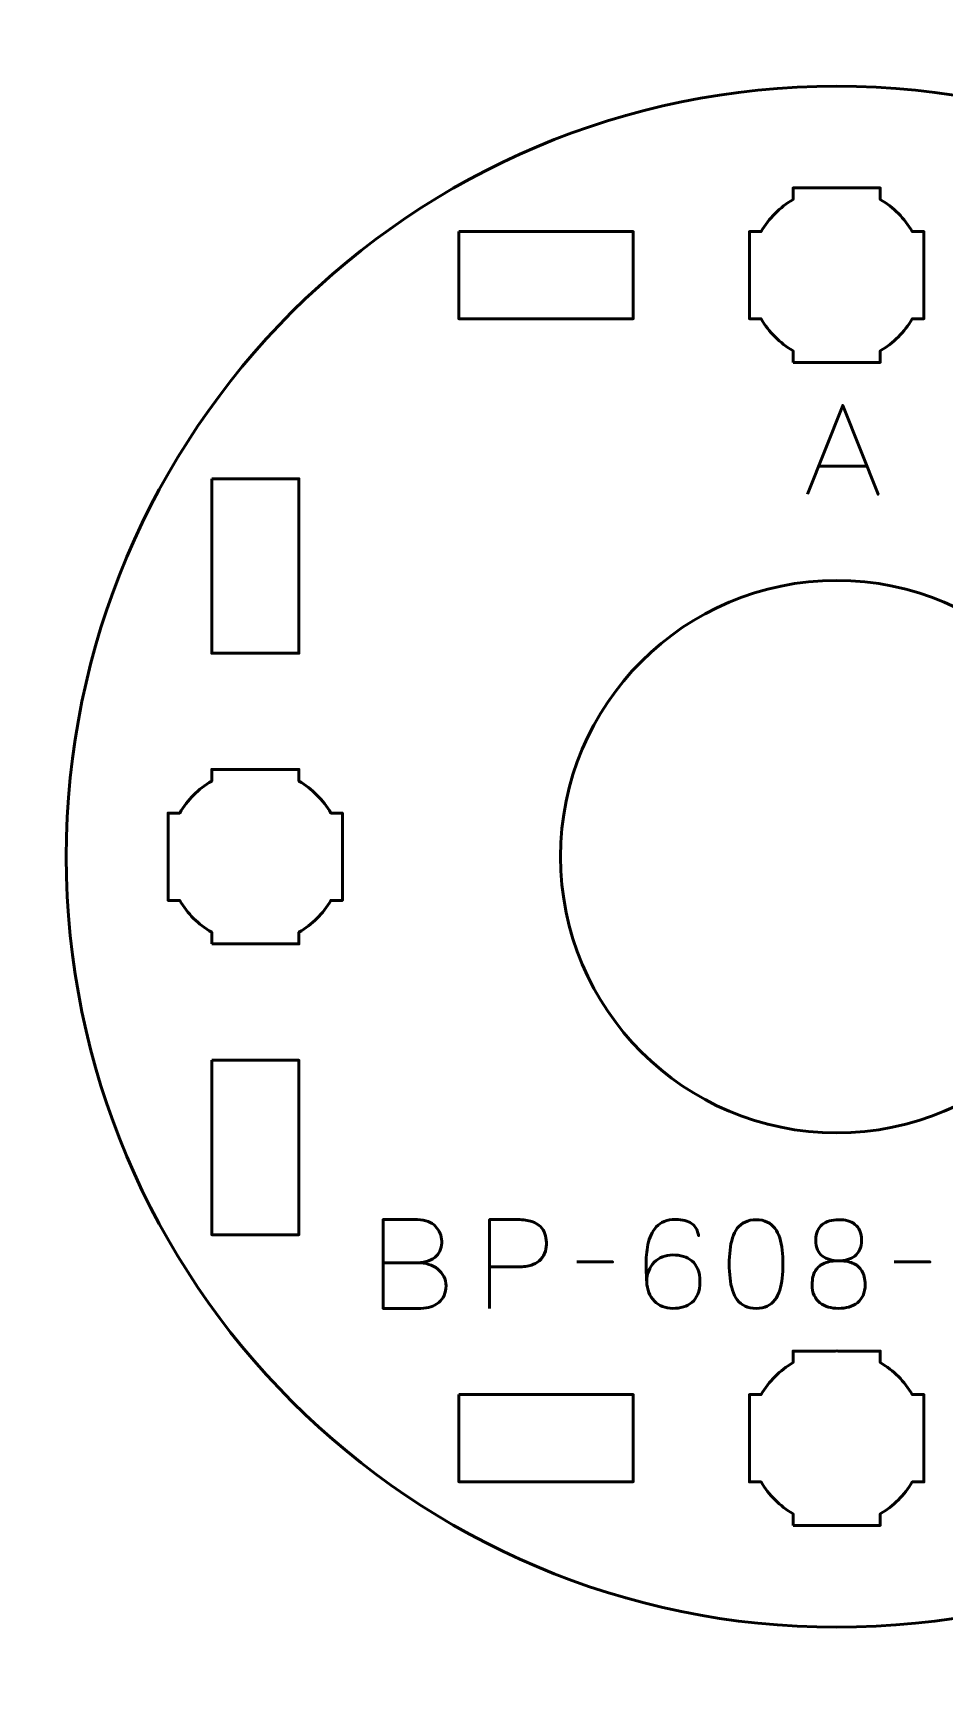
# Model space of a CAD drawing. Header units: centimetres. Extents: x -21 to 0, y -29.7 to 0.
# Drawn here: x -5.86 to -2.73, y -11.67 to -6.02 of the extents above; entities that cross this region are included whole.
import ezdxf

# ---------------------------------------------------------------- set-up
doc = ezdxf.new("R2010")
doc.units = ezdxf.units.CM
doc.header["$MEASUREMENT"] = 0
doc.layers.add('Layer 1', color=7, linetype='Continuous')

msp = doc.modelspace()

# ---------------------------------------------------------------- linework, layer by layer
at = {"layer": 'Layer 1', "color": 22, "lineweight": 53}
msp.add_open_spline([(-21.00003, -29.19995), (-21.00003, -29.19995), (-21.00003, -0.49992), (-21.00003, -0.49992), (-21.00003, -0.49992), (-21.00003, -0.22295), (-20.77694, 0.00004), (-20.49994, 0.00004), (-20.49994, 0.00004), (-20.49994, 0.00004), (-0.50008, 0.00004), (-0.50008, 0.00004), (-0.50008, 0.00004), (-0.22294, 0.00004), (0.00002, -0.22295), (0.00002, -0.49992), (0.00002, -0.49992), (0.00002, -0.49992), (0.00002, -29.19995), (0.00002, -29.19995), (0.00002, -29.19995), (0.00002, -29.47695), (-0.22294, -29.70004), (-0.50008, -29.70004), (-0.50008, -29.70004), (-0.50008, -29.70004), (-20.49994, -29.70004), (-20.49994, -29.70004), (-20.49994, -29.70004), (-20.77694, -29.70004), (-21.00003, -29.47695), (-21.00003, -29.19995)], degree=3, knots=[0, 0, 0, 0, 0.125, 0.125, 0.125, 0.125, 0.25, 0.25, 0.25, 0.25, 0.375, 0.375, 0.375, 0.375, 0.5, 0.5, 0.5, 0.5, 0.625, 0.625, 0.625, 0.625, 0.75, 0.75, 0.75, 0.75, 0.875, 0.875, 0.875, 0.875, 1, 1, 1, 1], dxfattribs=at)
at = {"layer": 'Layer 1', "color": 114, "lineweight": 53}
msp.add_open_spline([(-3.09994, -6.19996), (-1.63661, -6.19996), (-0.44994, -7.38663), (-0.44994, -8.84996), (-0.44994, -8.84996), (-0.44994, -10.31329), (-1.63661, -11.49996), (-3.09994, -11.49996), (-3.09994, -11.49996), (-4.56327, -11.49996), (-5.74994, -10.31329), (-5.74994, -8.84996), (-5.74994, -8.84996), (-5.74994, -7.38663), (-4.56327, -6.19996), (-3.09994, -6.19996)], degree=3, knots=[0, 0, 0, 0, 0.25, 0.25, 0.25, 0.25, 0.5, 0.5, 0.5, 0.5, 0.75, 0.75, 0.75, 0.75, 1, 1, 1, 1], dxfattribs=at)
at = {"layer": 'Layer 1', "lineweight": 53}
for points, knots in [([(-3.24993, -7.15002), (-3.24993, -7.15002), (-3.24993, -7.10984), (-3.24993, -7.10984), (-3.24993, -7.10984), (-3.29547, -7.08351), (-3.33343, -7.04556), (-3.35978, -7.00003), (-3.35978, -7.00003), (-3.35978, -7.00003), (-3.39993, -7.00003), (-3.39993, -7.00003), (-3.39993, -7.00003), (-3.39993, -7.00003), (-3.39993, -6.85151), (-3.39993, -6.85151), (-3.39993, -6.85151), (-3.39993, -6.85151), (-3.39995, -6.84996), (-3.39995, -6.84996), (-3.39995, -6.84996), (-3.39995, -6.84996), (-3.39993, -6.84841), (-3.39993, -6.84841), (-3.39993, -6.84841), (-3.39993, -6.84841), (-3.39993, -6.70002), (-3.39993, -6.70002), (-3.39993, -6.70002), (-3.39993, -6.70002), (-3.35983, -6.70002), (-3.35983, -6.70002), (-3.35983, -6.70002), (-3.33348, -6.65445), (-3.29549, -6.61645), (-3.24993, -6.59009), (-3.24993, -6.59009), (-3.24993, -6.59009), (-3.24993, -6.55001), (-3.24993, -6.55001), (-3.24993, -6.55001), (-3.24993, -6.55001), (-3.10459, -6.55001), (-3.10459, -6.55001), (-3.10459, -6.55001), (-3.10459, -6.55001), (-3.09995, -6.54995), (-3.09995, -6.54995), (-3.09995, -6.54995), (-3.09995, -6.54995), (-3.0953, -6.55001), (-3.0953, -6.55001), (-3.0953, -6.55001), (-3.0953, -6.55001), (-2.94992, -6.55001), (-2.94992, -6.55001), (-2.94992, -6.55001), (-2.94992, -6.55001), (-2.94992, -6.59009), (-2.94992, -6.59009), (-2.94992, -6.59009), (-2.90435, -6.61645), (-2.86638, -6.65445), (-2.84004, -6.70002), (-2.84004, -6.70002), (-2.84004, -6.70002), (-2.79992, -6.70002), (-2.79992, -6.70002), (-2.79992, -6.70002), (-2.79992, -6.70002), (-2.79992, -7.00003), (-2.79992, -7.00003), (-2.79992, -7.00003), (-2.79992, -7.00003), (-2.84009, -7.00003), (-2.84009, -7.00003), (-2.84009, -7.00003), (-2.86643, -7.04556), (-2.90439, -7.08351), (-2.94992, -7.10984), (-2.94992, -7.10984), (-2.94992, -7.10984), (-2.94992, -7.15002), (-2.94992, -7.15002), (-2.94992, -7.15002), (-2.94992, -7.15002), (-3.24993, -7.15002), (-3.24993, -7.15002)], [0, 0, 0, 0, 0.0454545, 0.0454545, 0.0454545, 0.0454545, 0.0909091, 0.0909091, 0.0909091, 0.0909091, 0.1363636, 0.1363636, 0.1363636, 0.1363636, 0.1818182, 0.1818182, 0.1818182, 0.1818182, 0.2272727, 0.2272727, 0.2272727, 0.2272727, 0.2727273, 0.2727273, 0.2727273, 0.2727273, 0.3181818, 0.3181818, 0.3181818, 0.3181818, 0.3636364, 0.3636364, 0.3636364, 0.3636364, 0.4090909, 0.4090909, 0.4090909, 0.4090909, 0.4545455, 0.4545455, 0.4545455, 0.4545455, 0.5, 0.5, 0.5, 0.5, 0.5454545, 0.5454545, 0.5454545, 0.5454545, 0.5909091, 0.5909091, 0.5909091, 0.5909091, 0.6363636, 0.6363636, 0.6363636, 0.6363636, 0.6818182, 0.6818182, 0.6818182, 0.6818182, 0.7272727, 0.7272727, 0.7272727, 0.7272727, 0.7727273, 0.7727273, 0.7727273, 0.7727273, 0.8181818, 0.8181818, 0.8181818, 0.8181818, 0.8636364, 0.8636364, 0.8636364, 0.8636364, 0.9090909, 0.9090909, 0.9090909, 0.9090909, 0.9545455, 0.9545455, 0.9545455, 0.9545455, 1, 1, 1, 1]), ([(-4.39993, -6.70002), (-4.39993, -6.70002), (-3.79992, -6.70002), (-3.79992, -6.70002), (-3.79992, -6.70002), (-3.79992, -6.70002), (-3.79992, -7.00003), (-3.79992, -7.00003), (-3.79992, -7.00003), (-3.79992, -7.00003), (-4.39993, -7.00003), (-4.39993, -7.00003), (-4.39993, -7.00003), (-4.39993, -7.00003), (-4.39993, -6.70002), (-4.39993, -6.70002)], [0, 0, 0, 0, 0.25, 0.25, 0.25, 0.25, 0.5, 0.5, 0.5, 0.5, 0.75, 0.75, 0.75, 0.75, 1, 1, 1, 1]), ([(-5.24988, -7.54997), (-5.24988, -7.54997), (-4.94987, -7.54997), (-4.94987, -7.54997), (-4.94987, -7.54997), (-4.94987, -7.54997), (-4.94987, -8.14998), (-4.94987, -8.14998), (-4.94987, -8.14998), (-4.94987, -8.14998), (-5.24988, -8.14998), (-5.24988, -8.14998), (-5.24988, -8.14998), (-5.24988, -8.14998), (-5.24988, -7.54997), (-5.24988, -7.54997)], [0, 0, 0, 0, 0.25, 0.25, 0.25, 0.25, 0.5, 0.5, 0.5, 0.5, 0.75, 0.75, 0.75, 0.75, 1, 1, 1, 1]), ([(-5.24993, -9.15002), (-5.24993, -9.15002), (-5.24993, -9.10984), (-5.24993, -9.10984), (-5.24993, -9.10984), (-5.29547, -9.08351), (-5.33343, -9.04556), (-5.35978, -9.00003), (-5.35978, -9.00003), (-5.35978, -9.00003), (-5.39993, -9.00003), (-5.39993, -9.00003), (-5.39993, -9.00003), (-5.39993, -9.00003), (-5.39993, -8.85151), (-5.39993, -8.85151), (-5.39993, -8.85151), (-5.39993, -8.85151), (-5.39995, -8.84996), (-5.39995, -8.84996), (-5.39995, -8.84996), (-5.39995, -8.84996), (-5.39993, -8.84841), (-5.39993, -8.84841), (-5.39993, -8.84841), (-5.39993, -8.84841), (-5.39993, -8.70002), (-5.39993, -8.70002), (-5.39993, -8.70002), (-5.39993, -8.70002), (-5.35983, -8.70002), (-5.35983, -8.70002), (-5.35983, -8.70002), (-5.33348, -8.65445), (-5.29549, -8.61645), (-5.24993, -8.59009), (-5.24993, -8.59009), (-5.24993, -8.59009), (-5.24993, -8.55001), (-5.24993, -8.55001), (-5.24993, -8.55001), (-5.24993, -8.55001), (-5.10459, -8.55001), (-5.10459, -8.55001), (-5.10459, -8.55001), (-5.10459, -8.55001), (-5.09995, -8.54995), (-5.09995, -8.54995), (-5.09995, -8.54995), (-5.09995, -8.54995), (-5.0953, -8.55001), (-5.0953, -8.55001), (-5.0953, -8.55001), (-5.0953, -8.55001), (-4.94992, -8.55001), (-4.94992, -8.55001), (-4.94992, -8.55001), (-4.94992, -8.55001), (-4.94992, -8.59009), (-4.94992, -8.59009), (-4.94992, -8.59009), (-4.90435, -8.61645), (-4.86638, -8.65445), (-4.84004, -8.70002), (-4.84004, -8.70002), (-4.84004, -8.70002), (-4.79992, -8.70002), (-4.79992, -8.70002), (-4.79992, -8.70002), (-4.79992, -8.70002), (-4.79992, -9.00003), (-4.79992, -9.00003), (-4.79992, -9.00003), (-4.79992, -9.00003), (-4.84009, -9.00003), (-4.84009, -9.00003), (-4.84009, -9.00003), (-4.86643, -9.04556), (-4.90439, -9.08351), (-4.94992, -9.10984), (-4.94992, -9.10984), (-4.94992, -9.10984), (-4.94992, -9.15002), (-4.94992, -9.15002), (-4.94992, -9.15002), (-4.94992, -9.15002), (-5.24993, -9.15002), (-5.24993, -9.15002)], [0, 0, 0, 0, 0.0454545, 0.0454545, 0.0454545, 0.0454545, 0.0909091, 0.0909091, 0.0909091, 0.0909091, 0.1363636, 0.1363636, 0.1363636, 0.1363636, 0.1818182, 0.1818182, 0.1818182, 0.1818182, 0.2272727, 0.2272727, 0.2272727, 0.2272727, 0.2727273, 0.2727273, 0.2727273, 0.2727273, 0.3181818, 0.3181818, 0.3181818, 0.3181818, 0.3636364, 0.3636364, 0.3636364, 0.3636364, 0.4090909, 0.4090909, 0.4090909, 0.4090909, 0.4545455, 0.4545455, 0.4545455, 0.4545455, 0.5, 0.5, 0.5, 0.5, 0.5454545, 0.5454545, 0.5454545, 0.5454545, 0.5909091, 0.5909091, 0.5909091, 0.5909091, 0.6363636, 0.6363636, 0.6363636, 0.6363636, 0.6818182, 0.6818182, 0.6818182, 0.6818182, 0.7272727, 0.7272727, 0.7272727, 0.7272727, 0.7727273, 0.7727273, 0.7727273, 0.7727273, 0.8181818, 0.8181818, 0.8181818, 0.8181818, 0.8636364, 0.8636364, 0.8636364, 0.8636364, 0.9090909, 0.9090909, 0.9090909, 0.9090909, 0.9545455, 0.9545455, 0.9545455, 0.9545455, 1, 1, 1, 1]), ([(-5.24988, -9.54994), (-5.24988, -9.54994), (-4.94987, -9.54994), (-4.94987, -9.54994), (-4.94987, -9.54994), (-4.94987, -9.54994), (-4.94987, -10.14994), (-4.94987, -10.14994), (-4.94987, -10.14994), (-4.94987, -10.14994), (-5.24988, -10.14994), (-5.24988, -10.14994), (-5.24988, -10.14994), (-5.24988, -10.14994), (-5.24988, -9.54994), (-5.24988, -9.54994)], [0, 0, 0, 0, 0.25, 0.25, 0.25, 0.25, 0.5, 0.5, 0.5, 0.5, 0.75, 0.75, 0.75, 0.75, 1, 1, 1, 1]), ([(-3.24993, -11.15002), (-3.24993, -11.15002), (-3.24993, -11.10984), (-3.24993, -11.10984), (-3.24993, -11.10984), (-3.29547, -11.08351), (-3.33343, -11.04556), (-3.35978, -11.00003), (-3.35978, -11.00003), (-3.35978, -11.00003), (-3.39993, -11.00003), (-3.39993, -11.00003), (-3.39993, -11.00003), (-3.39993, -11.00003), (-3.39993, -10.85151), (-3.39993, -10.85151), (-3.39993, -10.85151), (-3.39993, -10.85151), (-3.39995, -10.84996), (-3.39995, -10.84996), (-3.39995, -10.84996), (-3.39995, -10.84996), (-3.39993, -10.84841), (-3.39993, -10.84841), (-3.39993, -10.84841), (-3.39993, -10.84841), (-3.39993, -10.70002), (-3.39993, -10.70002), (-3.39993, -10.70002), (-3.39993, -10.70002), (-3.35983, -10.70002), (-3.35983, -10.70002), (-3.35983, -10.70002), (-3.33348, -10.65445), (-3.29549, -10.61645), (-3.24993, -10.59009), (-3.24993, -10.59009), (-3.24993, -10.59009), (-3.24993, -10.55001), (-3.24993, -10.55001), (-3.24993, -10.55001), (-3.24993, -10.55001), (-3.10459, -10.55001), (-3.10459, -10.55001), (-3.10459, -10.55001), (-3.10459, -10.55001), (-3.09995, -10.54995), (-3.09995, -10.54995), (-3.09995, -10.54995), (-3.09995, -10.54995), (-3.0953, -10.55001), (-3.0953, -10.55001), (-3.0953, -10.55001), (-3.0953, -10.55001), (-2.94992, -10.55001), (-2.94992, -10.55001), (-2.94992, -10.55001), (-2.94992, -10.55001), (-2.94992, -10.59009), (-2.94992, -10.59009), (-2.94992, -10.59009), (-2.90435, -10.61645), (-2.86638, -10.65445), (-2.84004, -10.70002), (-2.84004, -10.70002), (-2.84004, -10.70002), (-2.79992, -10.70002), (-2.79992, -10.70002), (-2.79992, -10.70002), (-2.79992, -10.70002), (-2.79992, -11.00003), (-2.79992, -11.00003), (-2.79992, -11.00003), (-2.79992, -11.00003), (-2.84009, -11.00003), (-2.84009, -11.00003), (-2.84009, -11.00003), (-2.86643, -11.04556), (-2.90439, -11.08351), (-2.94992, -11.10984), (-2.94992, -11.10984), (-2.94992, -11.10984), (-2.94992, -11.15002), (-2.94992, -11.15002), (-2.94992, -11.15002), (-2.94992, -11.15002), (-3.24993, -11.15002), (-3.24993, -11.15002)], [0, 0, 0, 0, 0.0454545, 0.0454545, 0.0454545, 0.0454545, 0.0909091, 0.0909091, 0.0909091, 0.0909091, 0.1363636, 0.1363636, 0.1363636, 0.1363636, 0.1818182, 0.1818182, 0.1818182, 0.1818182, 0.2272727, 0.2272727, 0.2272727, 0.2272727, 0.2727273, 0.2727273, 0.2727273, 0.2727273, 0.3181818, 0.3181818, 0.3181818, 0.3181818, 0.3636364, 0.3636364, 0.3636364, 0.3636364, 0.4090909, 0.4090909, 0.4090909, 0.4090909, 0.4545455, 0.4545455, 0.4545455, 0.4545455, 0.5, 0.5, 0.5, 0.5, 0.5454545, 0.5454545, 0.5454545, 0.5454545, 0.5909091, 0.5909091, 0.5909091, 0.5909091, 0.6363636, 0.6363636, 0.6363636, 0.6363636, 0.6818182, 0.6818182, 0.6818182, 0.6818182, 0.7272727, 0.7272727, 0.7272727, 0.7272727, 0.7727273, 0.7727273, 0.7727273, 0.7727273, 0.8181818, 0.8181818, 0.8181818, 0.8181818, 0.8636364, 0.8636364, 0.8636364, 0.8636364, 0.9090909, 0.9090909, 0.9090909, 0.9090909, 0.9545455, 0.9545455, 0.9545455, 0.9545455, 1, 1, 1, 1]), ([(-4.39993, -10.69989), (-4.39993, -10.69989), (-3.79992, -10.69989), (-3.79992, -10.69989), (-3.79992, -10.69989), (-3.79992, -10.69989), (-3.79992, -10.99989), (-3.79992, -10.99989), (-3.79992, -10.99989), (-3.79992, -10.99989), (-4.39993, -10.99989), (-4.39993, -10.99989), (-4.39993, -10.99989), (-4.39993, -10.99989), (-4.39993, -10.69989), (-4.39993, -10.69989)], [0, 0, 0, 0, 0.25, 0.25, 0.25, 0.25, 0.5, 0.5, 0.5, 0.5, 0.75, 0.75, 0.75, 0.75, 1, 1, 1, 1])]:
    msp.add_open_spline(points, degree=3, knots=knots, dxfattribs=at)
at = {"layer": 'Layer 1', "color": 30, "lineweight": 53}
for points, knots in [([(-3.2001, -7.60338), (-3.2001, -7.60338), (-3.07903, -7.29816), (-3.07903, -7.29816), (-3.07903, -7.29816), (-3.07903, -7.29816), (-2.95753, -7.60338), (-2.95753, -7.60338), (-2.95753, -7.60338), (-2.95753, -7.60338), (-3.07903, -7.29816), (-3.07903, -7.29816), (-3.07903, -7.29816), (-3.07903, -7.29816), (-3.2001, -7.60338), (-3.2001, -7.60338)], [0, 0, 0, 0, 0.25, 0.25, 0.25, 0.25, 0.5, 0.5, 0.5, 0.5, 0.75, 0.75, 0.75, 0.75, 1, 1, 1, 1]), ([(-3.162, -7.50728), (-3.162, -7.50728), (-2.99606, -7.50728), (-2.99606, -7.50728), (-2.99606, -7.50728), (-2.99606, -7.50728), (-3.162, -7.50728), (-3.162, -7.50728)], [0, 0, 0, 0, 0.5, 0.5, 0.5, 0.5, 1, 1, 1, 1]), ([(-4.66016, -10.24632), (-4.66016, -10.24632), (-4.5429, -10.24632), (-4.5429, -10.24632), (-4.5429, -10.24632), (-4.52766, -10.24625), (-4.51468, -10.24414), (-4.50374, -10.23997), (-4.50374, -10.23997), (-4.49287, -10.23588), (-4.48406, -10.23031), (-4.47721, -10.22332), (-4.47721, -10.22332), (-4.47037, -10.21634), (-4.46543, -10.20844), (-4.46232, -10.19969), (-4.46232, -10.19969), (-4.45929, -10.19101), (-4.45788, -10.18198), (-4.45823, -10.17267), (-4.45823, -10.17267), (-4.45866, -10.16335), (-4.46063, -10.15432), (-4.46416, -10.1455), (-4.46416, -10.1455), (-4.46762, -10.13668), (-4.47284, -10.12871), (-4.47968, -10.12158), (-4.47968, -10.12158), (-4.48652, -10.11446), (-4.49506, -10.10881), (-4.50543, -10.10465), (-4.50543, -10.10465), (-4.51581, -10.10042), (-4.52801, -10.09823), (-4.54205, -10.09816), (-4.54205, -10.09816), (-4.54205, -10.09816), (-4.66016, -10.09816), (-4.66016, -10.09816), (-4.66016, -10.09816), (-4.66016, -10.09816), (-4.66016, -10.40338), (-4.66016, -10.40338), (-4.66016, -10.40338), (-4.66016, -10.40338), (-4.5302, -10.40338), (-4.5302, -10.40338), (-4.5302, -10.40338), (-4.51806, -10.40338), (-4.50677, -10.40162), (-4.49633, -10.39816), (-4.49633, -10.39816), (-4.48589, -10.39463), (-4.47679, -10.38962), (-4.46889, -10.38292), (-4.46889, -10.38292), (-4.46105, -10.37629), (-4.45492, -10.36824), (-4.45054, -10.35872), (-4.45054, -10.35872), (-4.44617, -10.34919), (-4.44391, -10.3384), (-4.44384, -10.32633), (-4.44384, -10.32633), (-4.44412, -10.3142), (-4.44666, -10.30326), (-4.45153, -10.29346), (-4.45153, -10.29346), (-4.4564, -10.28365), (-4.46317, -10.27525), (-4.47192, -10.2682), (-4.47192, -10.2682), (-4.48067, -10.26121), (-4.49111, -10.25578), (-4.50311, -10.25204), (-4.50311, -10.25204), (-4.5151, -10.2483), (-4.52836, -10.2464), (-4.5429, -10.24632), (-4.5429, -10.24632), (-4.52836, -10.2464), (-4.5151, -10.2483), (-4.50311, -10.25204), (-4.50311, -10.25204), (-4.49111, -10.25578), (-4.48067, -10.26121), (-4.47192, -10.2682), (-4.47192, -10.2682), (-4.46317, -10.27525), (-4.4564, -10.28365), (-4.45153, -10.29346), (-4.45153, -10.29346), (-4.44666, -10.30326), (-4.44412, -10.3142), (-4.44384, -10.32633), (-4.44384, -10.32633), (-4.44391, -10.3384), (-4.44617, -10.34919), (-4.45054, -10.35872), (-4.45054, -10.35872), (-4.45492, -10.36824), (-4.46105, -10.37629), (-4.46889, -10.38292), (-4.46889, -10.38292), (-4.47679, -10.38962), (-4.48589, -10.39463), (-4.49633, -10.39816), (-4.49633, -10.39816), (-4.50677, -10.40162), (-4.51806, -10.40338), (-4.5302, -10.40338), (-4.5302, -10.40338), (-4.5302, -10.40338), (-4.66016, -10.40338), (-4.66016, -10.40338), (-4.66016, -10.40338), (-4.66016, -10.40338), (-4.66016, -10.09816), (-4.66016, -10.09816), (-4.66016, -10.09816), (-4.66016, -10.09816), (-4.54205, -10.09816), (-4.54205, -10.09816), (-4.54205, -10.09816), (-4.52801, -10.09823), (-4.51581, -10.10042), (-4.50543, -10.10465), (-4.50543, -10.10465), (-4.49506, -10.10881), (-4.48652, -10.11446), (-4.47968, -10.12158), (-4.47968, -10.12158), (-4.47284, -10.12871), (-4.46762, -10.13668), (-4.46416, -10.1455), (-4.46416, -10.1455), (-4.46063, -10.15432), (-4.45866, -10.16335), (-4.45823, -10.17267), (-4.45823, -10.17267), (-4.45788, -10.18198), (-4.45929, -10.19101), (-4.46232, -10.19969), (-4.46232, -10.19969), (-4.46543, -10.20844), (-4.47037, -10.21634), (-4.47721, -10.22332), (-4.47721, -10.22332), (-4.48406, -10.23031), (-4.49287, -10.23588), (-4.50374, -10.23997), (-4.50374, -10.23997), (-4.51468, -10.24414), (-4.52766, -10.24625), (-4.5429, -10.24632), (-4.5429, -10.24632), (-4.5429, -10.24632), (-4.66016, -10.24632), (-4.66016, -10.24632)], [0, 0, 0, 0, 0.025, 0.025, 0.025, 0.025, 0.05, 0.05, 0.05, 0.05, 0.075, 0.075, 0.075, 0.075, 0.1, 0.1, 0.1, 0.1, 0.125, 0.125, 0.125, 0.125, 0.15, 0.15, 0.15, 0.15, 0.175, 0.175, 0.175, 0.175, 0.2, 0.2, 0.2, 0.2, 0.225, 0.225, 0.225, 0.225, 0.25, 0.25, 0.25, 0.25, 0.275, 0.275, 0.275, 0.275, 0.3, 0.3, 0.3, 0.3, 0.325, 0.325, 0.325, 0.325, 0.35, 0.35, 0.35, 0.35, 0.375, 0.375, 0.375, 0.375, 0.4, 0.4, 0.4, 0.4, 0.425, 0.425, 0.425, 0.425, 0.45, 0.45, 0.45, 0.45, 0.475, 0.475, 0.475, 0.475, 0.5, 0.5, 0.5, 0.5, 0.525, 0.525, 0.525, 0.525, 0.55, 0.55, 0.55, 0.55, 0.575, 0.575, 0.575, 0.575, 0.6, 0.6, 0.6, 0.6, 0.625, 0.625, 0.625, 0.625, 0.65, 0.65, 0.65, 0.65, 0.675, 0.675, 0.675, 0.675, 0.7, 0.7, 0.7, 0.7, 0.725, 0.725, 0.725, 0.725, 0.75, 0.75, 0.75, 0.75, 0.775, 0.775, 0.775, 0.775, 0.8, 0.8, 0.8, 0.8, 0.825, 0.825, 0.825, 0.825, 0.85, 0.85, 0.85, 0.85, 0.875, 0.875, 0.875, 0.875, 0.9, 0.9, 0.9, 0.9, 0.925, 0.925, 0.925, 0.925, 0.95, 0.95, 0.95, 0.95, 0.975, 0.975, 0.975, 0.975, 1, 1, 1, 1]), ([(-4.29398, -10.40338), (-4.29398, -10.40338), (-4.29398, -10.09816), (-4.29398, -10.09816), (-4.29398, -10.09816), (-4.29398, -10.09816), (-4.19661, -10.09816), (-4.19661, -10.09816), (-4.19661, -10.09816), (-4.17714, -10.09823), (-4.16113, -10.10042), (-4.1485, -10.10465), (-4.1485, -10.10465), (-4.13594, -10.10881), (-4.12606, -10.1146), (-4.11893, -10.12194), (-4.11893, -10.12194), (-4.11181, -10.1292), (-4.10673, -10.13753), (-4.10362, -10.14691), (-4.10362, -10.14691), (-4.10059, -10.1563), (-4.09883, -10.1661), (-4.0984, -10.17648), (-4.0984, -10.17648), (-4.09791, -10.18685), (-4.09911, -10.19701), (-4.10193, -10.20688), (-4.10193, -10.20688), (-4.10482, -10.21676), (-4.10969, -10.22572), (-4.11668, -10.23377), (-4.11668, -10.23377), (-4.12359, -10.24181), (-4.13297, -10.24823), (-4.14476, -10.25296), (-4.14476, -10.25296), (-4.15654, -10.25775), (-4.17114, -10.26015), (-4.18857, -10.26029), (-4.18857, -10.26029), (-4.18857, -10.26029), (-4.29398, -10.26029), (-4.29398, -10.26029), (-4.29398, -10.26029), (-4.29398, -10.26029), (-4.18857, -10.26029), (-4.18857, -10.26029), (-4.18857, -10.26029), (-4.1715, -10.26015), (-4.15703, -10.25775), (-4.14532, -10.25296), (-4.14532, -10.25296), (-4.13354, -10.24823), (-4.12415, -10.24181), (-4.1171, -10.23377), (-4.1171, -10.23377), (-4.11011, -10.22572), (-4.1051, -10.21676), (-4.10214, -10.20688), (-4.10214, -10.20688), (-4.09918, -10.19701), (-4.09791, -10.18685), (-4.0984, -10.17648), (-4.0984, -10.17648), (-4.09883, -10.1661), (-4.10059, -10.1563), (-4.10376, -10.14691), (-4.10376, -10.14691), (-4.10687, -10.13753), (-4.11209, -10.1292), (-4.11922, -10.12194), (-4.11922, -10.12194), (-4.12641, -10.1146), (-4.13629, -10.10881), (-4.14885, -10.10465), (-4.14885, -10.10465), (-4.16148, -10.10042), (-4.17735, -10.09823), (-4.19661, -10.09816), (-4.19661, -10.09816), (-4.19661, -10.09816), (-4.29398, -10.09816), (-4.29398, -10.09816), (-4.29398, -10.09816), (-4.29398, -10.09816), (-4.29398, -10.40338), (-4.29398, -10.40338)], [0, 0, 0, 0, 0.0454545, 0.0454545, 0.0454545, 0.0454545, 0.0909091, 0.0909091, 0.0909091, 0.0909091, 0.1363636, 0.1363636, 0.1363636, 0.1363636, 0.1818182, 0.1818182, 0.1818182, 0.1818182, 0.2272727, 0.2272727, 0.2272727, 0.2272727, 0.2727273, 0.2727273, 0.2727273, 0.2727273, 0.3181818, 0.3181818, 0.3181818, 0.3181818, 0.3636364, 0.3636364, 0.3636364, 0.3636364, 0.4090909, 0.4090909, 0.4090909, 0.4090909, 0.4545455, 0.4545455, 0.4545455, 0.4545455, 0.5, 0.5, 0.5, 0.5, 0.5454545, 0.5454545, 0.5454545, 0.5454545, 0.5909091, 0.5909091, 0.5909091, 0.5909091, 0.6363636, 0.6363636, 0.6363636, 0.6363636, 0.6818182, 0.6818182, 0.6818182, 0.6818182, 0.7272727, 0.7272727, 0.7272727, 0.7272727, 0.7727273, 0.7727273, 0.7727273, 0.7727273, 0.8181818, 0.8181818, 0.8181818, 0.8181818, 0.8636364, 0.8636364, 0.8636364, 0.8636364, 0.9090909, 0.9090909, 0.9090909, 0.9090909, 0.9545455, 0.9545455, 0.9545455, 0.9545455, 1, 1, 1, 1]), ([(-3.75339, -10.31152), (-3.75332, -10.29769), (-3.75107, -10.2852), (-3.74655, -10.27391), (-3.74655, -10.27391), (-3.74211, -10.26269), (-3.73583, -10.25303), (-3.72771, -10.24491), (-3.72771, -10.24491), (-3.71967, -10.23687), (-3.71014, -10.23066), (-3.69928, -10.22629), (-3.69928, -10.22629), (-3.68841, -10.22191), (-3.67649, -10.21973), (-3.66365, -10.21965), (-3.66365, -10.21965), (-3.65074, -10.21958), (-3.63867, -10.22121), (-3.62745, -10.22445), (-3.62745, -10.22445), (-3.61623, -10.22763), (-3.60643, -10.23285), (-3.59789, -10.24005), (-3.59789, -10.24005), (-3.58935, -10.24717), (-3.58265, -10.25663), (-3.57785, -10.26841), (-3.57785, -10.26841), (-3.57306, -10.28019), (-3.57059, -10.29451), (-3.57052, -10.31152), (-3.57052, -10.31152), (-3.57059, -10.32852), (-3.57306, -10.34284), (-3.57785, -10.35463), (-3.57785, -10.35463), (-3.58265, -10.36641), (-3.58935, -10.37586), (-3.59789, -10.38299), (-3.59789, -10.38299), (-3.60643, -10.39019), (-3.61623, -10.39541), (-3.62745, -10.39858), (-3.62745, -10.39858), (-3.63867, -10.40183), (-3.65074, -10.40345), (-3.66365, -10.40338), (-3.66365, -10.40338), (-3.67649, -10.40331), (-3.68827, -10.40112), (-3.69907, -10.39675), (-3.69907, -10.39675), (-3.70979, -10.39237), (-3.7191, -10.38616), (-3.72708, -10.37805), (-3.72708, -10.37805), (-3.73505, -10.37001), (-3.74133, -10.36034), (-3.74584, -10.34905), (-3.74584, -10.34905), (-3.75043, -10.33783), (-3.7529, -10.32535), (-3.75339, -10.31152), (-3.75339, -10.31152), (-3.75368, -10.30453), (-3.75403, -10.29621), (-3.75452, -10.28654), (-3.75452, -10.28654), (-3.75502, -10.2768), (-3.7553, -10.26622), (-3.75537, -10.25486), (-3.75537, -10.25486), (-3.75544, -10.24343), (-3.75509, -10.23165), (-3.75417, -10.21958), (-3.75417, -10.21958), (-3.75332, -10.20745), (-3.75163, -10.19552), (-3.74916, -10.18374), (-3.74916, -10.18374), (-3.74669, -10.17203), (-3.74316, -10.16095), (-3.73851, -10.15058), (-3.73851, -10.15058), (-3.73385, -10.14021), (-3.72785, -10.13104), (-3.72044, -10.12306), (-3.72044, -10.12306), (-3.71297, -10.11509), (-3.70386, -10.10881), (-3.69307, -10.10423), (-3.69307, -10.10423), (-3.68227, -10.09971), (-3.6695, -10.09738), (-3.65476, -10.09731), (-3.65476, -10.09731), (-3.64192, -10.09738), (-3.63105, -10.09865), (-3.62202, -10.10112), (-3.62202, -10.10112), (-3.61299, -10.10359), (-3.60558, -10.10691), (-3.59965, -10.111), (-3.59965, -10.111), (-3.5938, -10.11516), (-3.58914, -10.11968), (-3.58576, -10.12469), (-3.58576, -10.12469), (-3.58237, -10.12963), (-3.57983, -10.13464), (-3.57828, -10.13965), (-3.57828, -10.13965), (-3.57665, -10.14465), (-3.5756, -10.14931), (-3.57517, -10.15362), (-3.57517, -10.15362), (-3.5756, -10.14931), (-3.57665, -10.14465), (-3.57828, -10.13965), (-3.57828, -10.13965), (-3.57983, -10.13464), (-3.58237, -10.12963), (-3.58576, -10.12469), (-3.58576, -10.12469), (-3.58914, -10.11968), (-3.5938, -10.11516), (-3.59965, -10.111), (-3.59965, -10.111), (-3.60558, -10.10691), (-3.61299, -10.10359), (-3.62202, -10.10112), (-3.62202, -10.10112), (-3.63105, -10.09865), (-3.64192, -10.09738), (-3.65476, -10.09731), (-3.65476, -10.09731), (-3.6695, -10.09738), (-3.68227, -10.09971), (-3.69307, -10.10423), (-3.69307, -10.10423), (-3.70386, -10.10881), (-3.71297, -10.11509), (-3.72044, -10.12306), (-3.72044, -10.12306), (-3.72785, -10.13104), (-3.73385, -10.14021), (-3.73851, -10.15058), (-3.73851, -10.15058), (-3.74316, -10.16095), (-3.74669, -10.17203), (-3.74916, -10.18374), (-3.74916, -10.18374), (-3.75163, -10.19552), (-3.75332, -10.20745), (-3.75417, -10.21958), (-3.75417, -10.21958), (-3.75509, -10.23165), (-3.75544, -10.24343), (-3.75537, -10.25486), (-3.75537, -10.25486), (-3.7553, -10.26622), (-3.75502, -10.2768), (-3.75452, -10.28654), (-3.75452, -10.28654), (-3.75403, -10.29621), (-3.75368, -10.30453), (-3.75339, -10.31152), (-3.75339, -10.31152), (-3.7529, -10.32535), (-3.75043, -10.33783), (-3.74584, -10.34905), (-3.74584, -10.34905), (-3.74133, -10.36034), (-3.73505, -10.37001), (-3.72708, -10.37805), (-3.72708, -10.37805), (-3.7191, -10.38616), (-3.70979, -10.39237), (-3.69907, -10.39675), (-3.69907, -10.39675), (-3.68827, -10.40112), (-3.67649, -10.40331), (-3.66365, -10.40338), (-3.66365, -10.40338), (-3.65074, -10.40345), (-3.63867, -10.40183), (-3.62745, -10.39858), (-3.62745, -10.39858), (-3.61623, -10.39541), (-3.60643, -10.39019), (-3.59789, -10.38299), (-3.59789, -10.38299), (-3.58935, -10.37586), (-3.58265, -10.36641), (-3.57785, -10.35463), (-3.57785, -10.35463), (-3.57306, -10.34284), (-3.57059, -10.32852), (-3.57052, -10.31152), (-3.57052, -10.31152), (-3.57059, -10.29451), (-3.57306, -10.28019), (-3.57785, -10.26841), (-3.57785, -10.26841), (-3.58265, -10.25663), (-3.58935, -10.24717), (-3.59789, -10.24005), (-3.59789, -10.24005), (-3.60643, -10.23285), (-3.61623, -10.22763), (-3.62745, -10.22445), (-3.62745, -10.22445), (-3.63867, -10.22121), (-3.65074, -10.21958), (-3.66365, -10.21965), (-3.66365, -10.21965), (-3.67649, -10.21973), (-3.68841, -10.22191), (-3.69928, -10.22629), (-3.69928, -10.22629), (-3.71014, -10.23066), (-3.71967, -10.23687), (-3.72771, -10.24491), (-3.72771, -10.24491), (-3.73583, -10.25303), (-3.74211, -10.26269), (-3.74655, -10.27391), (-3.74655, -10.27391), (-3.75107, -10.2852), (-3.75332, -10.29769), (-3.75339, -10.31152)], [0, 0, 0, 0, 0.0172414, 0.0172414, 0.0172414, 0.0172414, 0.0344828, 0.0344828, 0.0344828, 0.0344828, 0.0517241, 0.0517241, 0.0517241, 0.0517241, 0.0689655, 0.0689655, 0.0689655, 0.0689655, 0.0862069, 0.0862069, 0.0862069, 0.0862069, 0.1034483, 0.1034483, 0.1034483, 0.1034483, 0.1206897, 0.1206897, 0.1206897, 0.1206897, 0.137931, 0.137931, 0.137931, 0.137931, 0.1551724, 0.1551724, 0.1551724, 0.1551724, 0.1724138, 0.1724138, 0.1724138, 0.1724138, 0.1896552, 0.1896552, 0.1896552, 0.1896552, 0.2068966, 0.2068966, 0.2068966, 0.2068966, 0.2241379, 0.2241379, 0.2241379, 0.2241379, 0.2413793, 0.2413793, 0.2413793, 0.2413793, 0.2586207, 0.2586207, 0.2586207, 0.2586207, 0.2758621, 0.2758621, 0.2758621, 0.2758621, 0.2931034, 0.2931034, 0.2931034, 0.2931034, 0.3103448, 0.3103448, 0.3103448, 0.3103448, 0.3275862, 0.3275862, 0.3275862, 0.3275862, 0.3448276, 0.3448276, 0.3448276, 0.3448276, 0.362069, 0.362069, 0.362069, 0.362069, 0.3793103, 0.3793103, 0.3793103, 0.3793103, 0.3965517, 0.3965517, 0.3965517, 0.3965517, 0.4137931, 0.4137931, 0.4137931, 0.4137931, 0.4310345, 0.4310345, 0.4310345, 0.4310345, 0.4482759, 0.4482759, 0.4482759, 0.4482759, 0.4655172, 0.4655172, 0.4655172, 0.4655172, 0.4827586, 0.4827586, 0.4827586, 0.4827586, 0.5, 0.5, 0.5, 0.5, 0.5172414, 0.5172414, 0.5172414, 0.5172414, 0.5344828, 0.5344828, 0.5344828, 0.5344828, 0.5517241, 0.5517241, 0.5517241, 0.5517241, 0.5689655, 0.5689655, 0.5689655, 0.5689655, 0.5862069, 0.5862069, 0.5862069, 0.5862069, 0.6034483, 0.6034483, 0.6034483, 0.6034483, 0.6206897, 0.6206897, 0.6206897, 0.6206897, 0.637931, 0.637931, 0.637931, 0.637931, 0.6551724, 0.6551724, 0.6551724, 0.6551724, 0.6724138, 0.6724138, 0.6724138, 0.6724138, 0.6896552, 0.6896552, 0.6896552, 0.6896552, 0.7068966, 0.7068966, 0.7068966, 0.7068966, 0.7241379, 0.7241379, 0.7241379, 0.7241379, 0.7413793, 0.7413793, 0.7413793, 0.7413793, 0.7586207, 0.7586207, 0.7586207, 0.7586207, 0.7758621, 0.7758621, 0.7758621, 0.7758621, 0.7931034, 0.7931034, 0.7931034, 0.7931034, 0.8103448, 0.8103448, 0.8103448, 0.8103448, 0.8275862, 0.8275862, 0.8275862, 0.8275862, 0.8448276, 0.8448276, 0.8448276, 0.8448276, 0.862069, 0.862069, 0.862069, 0.862069, 0.8793103, 0.8793103, 0.8793103, 0.8793103, 0.8965517, 0.8965517, 0.8965517, 0.8965517, 0.9137931, 0.9137931, 0.9137931, 0.9137931, 0.9310345, 0.9310345, 0.9310345, 0.9310345, 0.9482759, 0.9482759, 0.9482759, 0.9482759, 0.9655172, 0.9655172, 0.9655172, 0.9655172, 0.9827586, 0.9827586, 0.9827586, 0.9827586, 1, 1, 1, 1]), ([(-3.37705, -10.40338), (-3.36224, -10.40331), (-3.34947, -10.4007), (-3.33881, -10.39562), (-3.33881, -10.39562), (-3.32823, -10.39054), (-3.31941, -10.38327), (-3.31236, -10.37403), (-3.31236, -10.37403), (-3.30537, -10.36472), (-3.29987, -10.35371), (-3.29578, -10.34101), (-3.29578, -10.34101), (-3.29175, -10.32831), (-3.28886, -10.31441), (-3.28724, -10.29917), (-3.28724, -10.29917), (-3.28554, -10.28393), (-3.2847, -10.26791), (-3.28477, -10.25098), (-3.28477, -10.25098), (-3.2847, -10.23412), (-3.28554, -10.2181), (-3.28724, -10.20293), (-3.28724, -10.20293), (-3.28886, -10.18776), (-3.29175, -10.17379), (-3.29578, -10.16109), (-3.29578, -10.16109), (-3.29987, -10.14846), (-3.30537, -10.13746), (-3.31236, -10.12807), (-3.31236, -10.12807), (-3.31941, -10.11876), (-3.32823, -10.11149), (-3.33881, -10.10641), (-3.33881, -10.10641), (-3.34947, -10.10126), (-3.36224, -10.09865), (-3.37705, -10.09858), (-3.37705, -10.09858), (-3.39187, -10.09865), (-3.40464, -10.10126), (-3.4153, -10.10641), (-3.4153, -10.10641), (-3.42588, -10.11149), (-3.4347, -10.11876), (-3.44175, -10.12807), (-3.44175, -10.12807), (-3.44874, -10.13746), (-3.45424, -10.14846), (-3.45833, -10.16109), (-3.45833, -10.16109), (-3.46236, -10.17379), (-3.46525, -10.18776), (-3.46687, -10.20293), (-3.46687, -10.20293), (-3.46856, -10.2181), (-3.46941, -10.23412), (-3.46934, -10.25098), (-3.46934, -10.25098), (-3.46941, -10.26791), (-3.46856, -10.28393), (-3.46687, -10.29917), (-3.46687, -10.29917), (-3.46525, -10.31441), (-3.46236, -10.32831), (-3.45833, -10.34101), (-3.45833, -10.34101), (-3.45424, -10.35371), (-3.44874, -10.36472), (-3.44175, -10.37403), (-3.44175, -10.37403), (-3.4347, -10.38327), (-3.42588, -10.39054), (-3.4153, -10.39562), (-3.4153, -10.39562), (-3.40464, -10.4007), (-3.39187, -10.40331), (-3.37705, -10.40338)], [0, 0, 0, 0, 0.05, 0.05, 0.05, 0.05, 0.1, 0.1, 0.1, 0.1, 0.15, 0.15, 0.15, 0.15, 0.2, 0.2, 0.2, 0.2, 0.25, 0.25, 0.25, 0.25, 0.3, 0.3, 0.3, 0.3, 0.35, 0.35, 0.35, 0.35, 0.4, 0.4, 0.4, 0.4, 0.45, 0.45, 0.45, 0.45, 0.5, 0.5, 0.5, 0.5, 0.55, 0.55, 0.55, 0.55, 0.6, 0.6, 0.6, 0.6, 0.65, 0.65, 0.65, 0.65, 0.7, 0.7, 0.7, 0.7, 0.75, 0.75, 0.75, 0.75, 0.8, 0.8, 0.8, 0.8, 0.85, 0.85, 0.85, 0.85, 0.9, 0.9, 0.9, 0.9, 0.95, 0.95, 0.95, 0.95, 1, 1, 1, 1]), ([(-3.37705, -10.40338), (-3.36224, -10.40331), (-3.34947, -10.4007), (-3.33881, -10.39562), (-3.33881, -10.39562), (-3.32823, -10.39054), (-3.31941, -10.38327), (-3.31236, -10.37403), (-3.31236, -10.37403), (-3.30537, -10.36472), (-3.29987, -10.35371), (-3.29578, -10.34101), (-3.29578, -10.34101), (-3.29175, -10.32831), (-3.28886, -10.31441), (-3.28724, -10.29917), (-3.28724, -10.29917), (-3.28554, -10.28393), (-3.2847, -10.26791), (-3.28477, -10.25098), (-3.28477, -10.25098), (-3.2847, -10.23412), (-3.28554, -10.2181), (-3.28724, -10.20293), (-3.28724, -10.20293), (-3.28886, -10.18776), (-3.29175, -10.17379), (-3.29578, -10.16109), (-3.29578, -10.16109), (-3.29987, -10.14846), (-3.30537, -10.13746), (-3.31236, -10.12807), (-3.31236, -10.12807), (-3.31941, -10.11876), (-3.32823, -10.11149), (-3.33881, -10.10641), (-3.33881, -10.10641), (-3.34947, -10.10126), (-3.36224, -10.09865), (-3.37705, -10.09858), (-3.37705, -10.09858), (-3.39187, -10.09865), (-3.40464, -10.10126), (-3.4153, -10.10641), (-3.4153, -10.10641), (-3.42588, -10.11149), (-3.4347, -10.11876), (-3.44175, -10.12807), (-3.44175, -10.12807), (-3.44874, -10.13746), (-3.45424, -10.14846), (-3.45833, -10.16109), (-3.45833, -10.16109), (-3.46236, -10.17379), (-3.46525, -10.18776), (-3.46687, -10.20293), (-3.46687, -10.20293), (-3.46856, -10.2181), (-3.46941, -10.23412), (-3.46934, -10.25098), (-3.46934, -10.25098), (-3.46941, -10.26791), (-3.46856, -10.28393), (-3.46687, -10.29917), (-3.46687, -10.29917), (-3.46525, -10.31441), (-3.46236, -10.32831), (-3.45833, -10.34101), (-3.45833, -10.34101), (-3.45424, -10.35371), (-3.44874, -10.36472), (-3.44175, -10.37403), (-3.44175, -10.37403), (-3.4347, -10.38327), (-3.42588, -10.39054), (-3.4153, -10.39562), (-3.4153, -10.39562), (-3.40464, -10.4007), (-3.39187, -10.40331), (-3.37705, -10.40338)], [0, 0, 0, 0, 0.05, 0.05, 0.05, 0.05, 0.1, 0.1, 0.1, 0.1, 0.15, 0.15, 0.15, 0.15, 0.2, 0.2, 0.2, 0.2, 0.25, 0.25, 0.25, 0.25, 0.3, 0.3, 0.3, 0.3, 0.35, 0.35, 0.35, 0.35, 0.4, 0.4, 0.4, 0.4, 0.45, 0.45, 0.45, 0.45, 0.5, 0.5, 0.5, 0.5, 0.55, 0.55, 0.55, 0.55, 0.6, 0.6, 0.6, 0.6, 0.65, 0.65, 0.65, 0.65, 0.7, 0.7, 0.7, 0.7, 0.75, 0.75, 0.75, 0.75, 0.8, 0.8, 0.8, 0.8, 0.85, 0.85, 0.85, 0.85, 0.9, 0.9, 0.9, 0.9, 0.95, 0.95, 0.95, 0.95, 1, 1, 1, 1]), ([(-3.09342, -10.23955), (-3.08256, -10.23955), (-3.0724, -10.23828), (-3.06287, -10.23574), (-3.06287, -10.23574), (-3.05342, -10.23313), (-3.04509, -10.22904), (-3.03783, -10.22346), (-3.03783, -10.22346), (-3.03063, -10.21789), (-3.02499, -10.21062), (-3.02089, -10.20166), (-3.02089, -10.20166), (-3.0168, -10.19277), (-3.01476, -10.18198), (-3.01469, -10.16928), (-3.01469, -10.16928), (-3.01476, -10.15658), (-3.01673, -10.14571), (-3.02061, -10.13668), (-3.02061, -10.13668), (-3.02449, -10.12765), (-3.03, -10.12024), (-3.03705, -10.11453), (-3.03705, -10.11453), (-3.04411, -10.10888), (-3.05243, -10.10472), (-3.06203, -10.10211), (-3.06203, -10.10211), (-3.07155, -10.0995), (-3.08207, -10.09837), (-3.09342, -10.09858), (-3.09342, -10.09858), (-3.10478, -10.09872), (-3.1153, -10.10021), (-3.12482, -10.10282), (-3.12482, -10.10282), (-3.13442, -10.1055), (-3.14274, -10.10959), (-3.1498, -10.11516), (-3.1498, -10.11516), (-3.15685, -10.12074), (-3.16236, -10.128), (-3.16624, -10.13689), (-3.16624, -10.13689), (-3.17012, -10.14585), (-3.17209, -10.15658), (-3.17216, -10.16928), (-3.17216, -10.16928), (-3.17209, -10.18198), (-3.17005, -10.19277), (-3.16595, -10.20166), (-3.16595, -10.20166), (-3.16186, -10.21062), (-3.15622, -10.21789), (-3.14895, -10.22346), (-3.14895, -10.22346), (-3.14175, -10.22904), (-3.13343, -10.23313), (-3.12397, -10.23574), (-3.12397, -10.23574), (-3.11445, -10.23828), (-3.10429, -10.23955), (-3.09342, -10.23955)], [0, 0, 0, 0, 0.0625, 0.0625, 0.0625, 0.0625, 0.125, 0.125, 0.125, 0.125, 0.1875, 0.1875, 0.1875, 0.1875, 0.25, 0.25, 0.25, 0.25, 0.3125, 0.3125, 0.3125, 0.3125, 0.375, 0.375, 0.375, 0.375, 0.4375, 0.4375, 0.4375, 0.4375, 0.5, 0.5, 0.5, 0.5, 0.5625, 0.5625, 0.5625, 0.5625, 0.625, 0.625, 0.625, 0.625, 0.6875, 0.6875, 0.6875, 0.6875, 0.75, 0.75, 0.75, 0.75, 0.8125, 0.8125, 0.8125, 0.8125, 0.875, 0.875, 0.875, 0.875, 0.9375, 0.9375, 0.9375, 0.9375, 1, 1, 1, 1]), ([(-3.09342, -10.23955), (-3.08256, -10.23955), (-3.0724, -10.23828), (-3.06287, -10.23574), (-3.06287, -10.23574), (-3.05342, -10.23313), (-3.04509, -10.22904), (-3.03783, -10.22346), (-3.03783, -10.22346), (-3.03063, -10.21789), (-3.02499, -10.21062), (-3.02089, -10.20166), (-3.02089, -10.20166), (-3.0168, -10.19277), (-3.01476, -10.18198), (-3.01469, -10.16928), (-3.01469, -10.16928), (-3.01476, -10.15658), (-3.01673, -10.14571), (-3.02061, -10.13668), (-3.02061, -10.13668), (-3.02449, -10.12765), (-3.03, -10.12024), (-3.03705, -10.11453), (-3.03705, -10.11453), (-3.04411, -10.10888), (-3.05243, -10.10472), (-3.06203, -10.10211), (-3.06203, -10.10211), (-3.07155, -10.0995), (-3.08207, -10.09837), (-3.09342, -10.09858), (-3.09342, -10.09858), (-3.10478, -10.09872), (-3.1153, -10.10021), (-3.12482, -10.10282), (-3.12482, -10.10282), (-3.13442, -10.1055), (-3.14274, -10.10959), (-3.1498, -10.11516), (-3.1498, -10.11516), (-3.15685, -10.12074), (-3.16236, -10.128), (-3.16624, -10.13689), (-3.16624, -10.13689), (-3.17012, -10.14585), (-3.17209, -10.15658), (-3.17216, -10.16928), (-3.17216, -10.16928), (-3.17209, -10.18198), (-3.17005, -10.19277), (-3.16595, -10.20166), (-3.16595, -10.20166), (-3.16186, -10.21062), (-3.15622, -10.21789), (-3.14895, -10.22346), (-3.14895, -10.22346), (-3.14175, -10.22904), (-3.13343, -10.23313), (-3.12397, -10.23574), (-3.12397, -10.23574), (-3.11445, -10.23828), (-3.10429, -10.23955), (-3.09342, -10.23955)], [0, 0, 0, 0, 0.0625, 0.0625, 0.0625, 0.0625, 0.125, 0.125, 0.125, 0.125, 0.1875, 0.1875, 0.1875, 0.1875, 0.25, 0.25, 0.25, 0.25, 0.3125, 0.3125, 0.3125, 0.3125, 0.375, 0.375, 0.375, 0.375, 0.4375, 0.4375, 0.4375, 0.4375, 0.5, 0.5, 0.5, 0.5, 0.5625, 0.5625, 0.5625, 0.5625, 0.625, 0.625, 0.625, 0.625, 0.6875, 0.6875, 0.6875, 0.6875, 0.75, 0.75, 0.75, 0.75, 0.8125, 0.8125, 0.8125, 0.8125, 0.875, 0.875, 0.875, 0.875, 0.9375, 0.9375, 0.9375, 0.9375, 1, 1, 1, 1]), ([(-3.09342, -10.40338), (-3.08072, -10.40338), (-3.06887, -10.4019), (-3.05786, -10.39879), (-3.05786, -10.39879), (-3.04686, -10.39569), (-3.03719, -10.39082), (-3.0288, -10.38419), (-3.0288, -10.38419), (-3.02047, -10.37763), (-3.01391, -10.36916), (-3.00918, -10.35872), (-3.00918, -10.35872), (-3.00445, -10.34835), (-3.00206, -10.33586), (-3.00199, -10.32125), (-3.00199, -10.32125), (-3.00213, -10.30185), (-3.00594, -10.28612), (-3.01349, -10.27412), (-3.01349, -10.27412), (-3.02103, -10.26206), (-3.03162, -10.25331), (-3.04524, -10.24774), (-3.04524, -10.24774), (-3.05892, -10.24223), (-3.07494, -10.23948), (-3.09342, -10.23955), (-3.09342, -10.23955), (-3.11184, -10.23948), (-3.12793, -10.24223), (-3.14147, -10.24774), (-3.14147, -10.24774), (-3.15509, -10.25331), (-3.1656, -10.26206), (-3.17308, -10.27412), (-3.17308, -10.27412), (-3.18056, -10.28612), (-3.18437, -10.30185), (-3.18444, -10.32125), (-3.18444, -10.32125), (-3.18437, -10.33586), (-3.18197, -10.34835), (-3.17724, -10.35872), (-3.17724, -10.35872), (-3.17252, -10.36916), (-3.16603, -10.37763), (-3.15763, -10.38419), (-3.15763, -10.38419), (-3.1493, -10.39082), (-3.13971, -10.39569), (-3.1287, -10.39879), (-3.1287, -10.39879), (-3.11777, -10.4019), (-3.10598, -10.40338), (-3.09342, -10.40338)], [0, 0, 0, 0, 0.0714286, 0.0714286, 0.0714286, 0.0714286, 0.1428571, 0.1428571, 0.1428571, 0.1428571, 0.2142857, 0.2142857, 0.2142857, 0.2142857, 0.2857143, 0.2857143, 0.2857143, 0.2857143, 0.3571429, 0.3571429, 0.3571429, 0.3571429, 0.4285714, 0.4285714, 0.4285714, 0.4285714, 0.5, 0.5, 0.5, 0.5, 0.5714286, 0.5714286, 0.5714286, 0.5714286, 0.6428571, 0.6428571, 0.6428571, 0.6428571, 0.7142857, 0.7142857, 0.7142857, 0.7142857, 0.7857143, 0.7857143, 0.7857143, 0.7857143, 0.8571429, 0.8571429, 0.8571429, 0.8571429, 0.9285714, 0.9285714, 0.9285714, 0.9285714, 1, 1, 1, 1]), ([(-3.09342, -10.40338), (-3.08072, -10.40338), (-3.06887, -10.4019), (-3.05786, -10.39879), (-3.05786, -10.39879), (-3.04686, -10.39569), (-3.03719, -10.39082), (-3.0288, -10.38419), (-3.0288, -10.38419), (-3.02047, -10.37763), (-3.01391, -10.36916), (-3.00918, -10.35872), (-3.00918, -10.35872), (-3.00445, -10.34835), (-3.00206, -10.33586), (-3.00199, -10.32125), (-3.00199, -10.32125), (-3.00213, -10.30185), (-3.00594, -10.28612), (-3.01349, -10.27412), (-3.01349, -10.27412), (-3.02103, -10.26206), (-3.03162, -10.25331), (-3.04524, -10.24774), (-3.04524, -10.24774), (-3.05892, -10.24223), (-3.07494, -10.23948), (-3.09342, -10.23955), (-3.09342, -10.23955), (-3.11184, -10.23948), (-3.12793, -10.24223), (-3.14147, -10.24774), (-3.14147, -10.24774), (-3.15509, -10.25331), (-3.1656, -10.26206), (-3.17308, -10.27412), (-3.17308, -10.27412), (-3.18056, -10.28612), (-3.18437, -10.30185), (-3.18444, -10.32125), (-3.18444, -10.32125), (-3.18437, -10.33586), (-3.18197, -10.34835), (-3.17724, -10.35872), (-3.17724, -10.35872), (-3.17252, -10.36916), (-3.16603, -10.37763), (-3.15763, -10.38419), (-3.15763, -10.38419), (-3.1493, -10.39082), (-3.13971, -10.39569), (-3.1287, -10.39879), (-3.1287, -10.39879), (-3.11777, -10.4019), (-3.10598, -10.40338), (-3.09342, -10.40338)], [0, 0, 0, 0, 0.0714286, 0.0714286, 0.0714286, 0.0714286, 0.1428571, 0.1428571, 0.1428571, 0.1428571, 0.2142857, 0.2142857, 0.2142857, 0.2142857, 0.2857143, 0.2857143, 0.2857143, 0.2857143, 0.3571429, 0.3571429, 0.3571429, 0.3571429, 0.4285714, 0.4285714, 0.4285714, 0.4285714, 0.5, 0.5, 0.5, 0.5, 0.5714286, 0.5714286, 0.5714286, 0.5714286, 0.6428571, 0.6428571, 0.6428571, 0.6428571, 0.7142857, 0.7142857, 0.7142857, 0.7142857, 0.7857143, 0.7857143, 0.7857143, 0.7857143, 0.8571429, 0.8571429, 0.8571429, 0.8571429, 0.9285714, 0.9285714, 0.9285714, 0.9285714, 1, 1, 1, 1]), ([(-3.99342, -10.24378), (-3.99342, -10.24378), (-3.87023, -10.24378), (-3.87023, -10.24378), (-3.87023, -10.24378), (-3.87023, -10.24378), (-3.99342, -10.24378), (-3.99342, -10.24378)], [0, 0, 0, 0, 0.5, 0.5, 0.5, 0.5, 1, 1, 1, 1]), ([(-2.90208, -10.24378), (-2.90208, -10.24378), (-2.77889, -10.24378), (-2.77889, -10.24378), (-2.77889, -10.24378), (-2.77889, -10.24378), (-2.90208, -10.24378), (-2.90208, -10.24378)], [0, 0, 0, 0, 0.5, 0.5, 0.5, 0.5, 1, 1, 1, 1])]:
    msp.add_open_spline(points, degree=3, knots=knots, dxfattribs=at)
at = {"layer": 'Layer 1', "color": 250, "lineweight": 53}
msp.add_open_spline([(-3.09994, -7.89996), (-2.57535, -7.89996), (-2.14994, -8.32537), (-2.14994, -8.84996), (-2.14994, -8.84996), (-2.14994, -9.37455), (-2.57535, -9.79996), (-3.09994, -9.79996), (-3.09994, -9.79996), (-3.62453, -9.79996), (-4.04994, -9.37455), (-4.04994, -8.84996), (-4.04994, -8.84996), (-4.04994, -8.32537), (-3.62453, -7.89996), (-3.09994, -7.89996)], degree=3, knots=[0, 0, 0, 0, 0.25, 0.25, 0.25, 0.25, 0.5, 0.5, 0.5, 0.5, 0.75, 0.75, 0.75, 0.75, 1, 1, 1, 1], dxfattribs=at)

doc.saveas('drawing.dxf')
